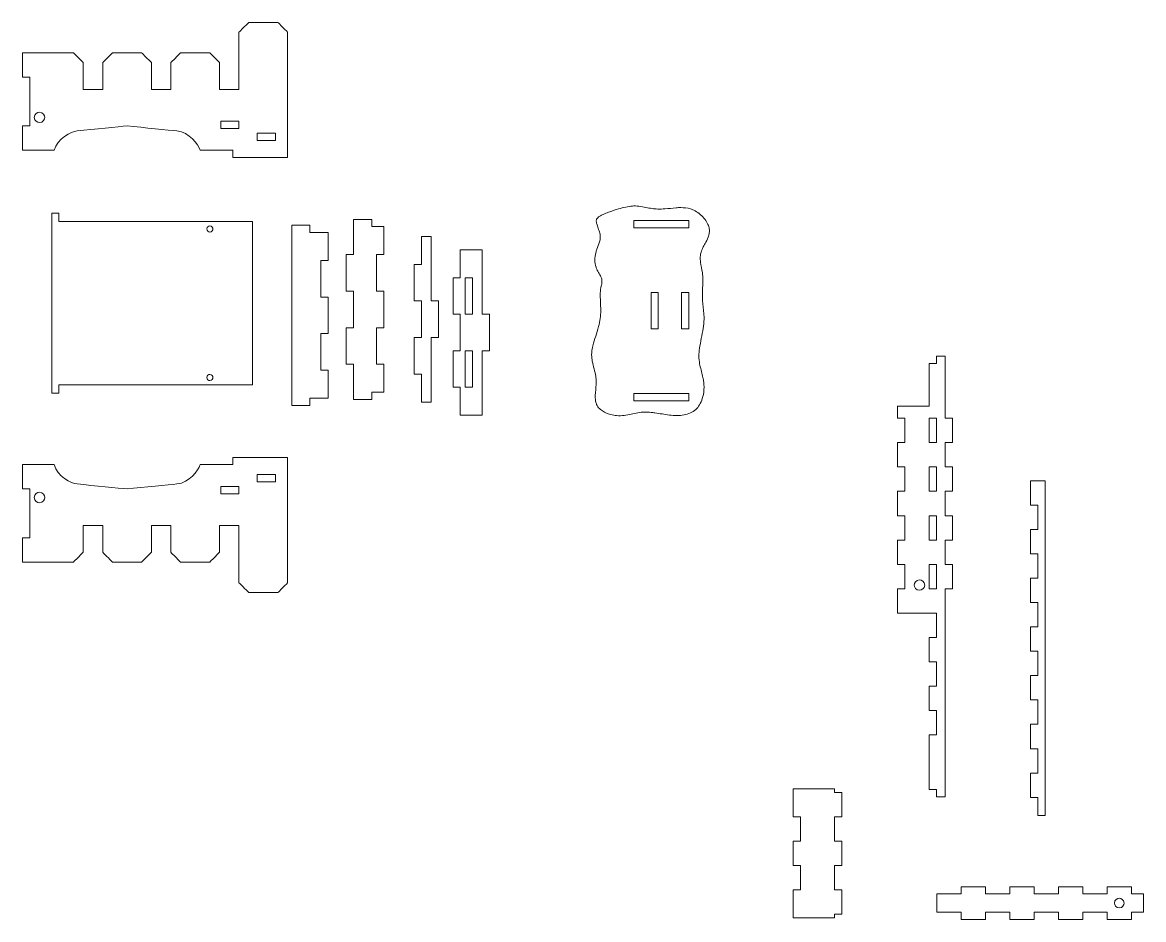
# Model space of a CAD drawing. Header units: millimetres. Extents: x -5059 to 5976, y -2595 to 3315.
# Drawn here: x 4836 to 5757, y -461 to 276 of the extents above; entities that cross this region are included whole.
import ezdxf

# ---------------------------------------------------------------- set-up
doc = ezdxf.new("R2010")
doc.units = ezdxf.units.MM
doc.header["$MEASUREMENT"] = 0
doc.layers.add('Make2D$visible$lines', color=7, linetype='Continuous')

msp = doc.modelspace()

# ---------------------------------------------------------------- linework, layer by layer
at = {"layer": 'Make2D$visible$lines', "color": 18, "lineweight": 9}
for points in [[(5021.5718, 276.0947), (5018.9052, 273.4281), (5014.9052, 269.4281), (5013.5718, 268.0947)], [(5013.5718, 268.0947), (5013.5718, 252.4281), (5013.5718, 228.9281), (5013.5718, 221.0947)], [(5045.5718, 276.0947), (5037.5718, 276.0947), (5025.5718, 276.0947), (5021.5718, 276.0947)], [(5053.5718, 268.0947), (5050.9052, 270.7614), (5046.9052, 274.7614), (5045.5718, 276.0947)], [(5053.5718, 165.0947), (5053.5718, 199.4281), (5053.5718, 250.9281), (5053.5718, 268.0947)], [(4877.5718, 251.0947), (4863.5718, 251.0947), (4842.5718, 251.0947), (4835.5718, 251.0947)], [(4835.5718, 251.0947), (4835.5718, 244.4281), (4835.5718, 234.4281), (4835.5718, 231.0947)], [(4885.5718, 243.0947), (4882.9052, 245.7614), (4878.9052, 249.7614), (4877.5718, 251.0947)], [(4909.5718, 251.0947), (4906.9052, 248.4281), (4902.9052, 244.4281), (4901.5718, 243.0947)], [(4933.5718, 251.0947), (4925.5718, 251.0947), (4913.5718, 251.0947), (4909.5718, 251.0947)], [(4941.5718, 243.0947), (4938.9052, 245.7614), (4934.9052, 249.7614), (4933.5718, 251.0947)], [(4965.5718, 251.0947), (4962.9052, 248.4281), (4958.9052, 244.4281), (4957.5718, 243.0947)], [(4989.5718, 251.0947), (4981.5718, 251.0947), (4969.5718, 251.0947), (4965.5718, 251.0947)], [(4997.5718, 243.0947), (4994.9052, 245.7614), (4990.9052, 249.7614), (4989.5718, 251.0947)], [(4885.5718, 221.0947), (4885.5718, 228.4281), (4885.5718, 239.4281), (4885.5718, 243.0947)], [(4901.5718, 243.0947), (4901.5718, 235.7614), (4901.5718, 224.7614), (4901.5718, 221.0947)], [(4941.5718, 221.0947), (4941.5718, 228.4281), (4941.5718, 239.4281), (4941.5718, 243.0947)], [(4957.5718, 243.0947), (4957.5718, 235.7614), (4957.5718, 224.7614), (4957.5718, 221.0947)], [(4997.5718, 221.0947), (4997.5718, 228.4281), (4997.5718, 239.4281), (4997.5718, 243.0947)], [(4835.5718, 231.0947), (4837.5718, 231.0947), (4840.5718, 231.0947), (4841.5718, 231.0947)], [(4841.5718, 231.0947), (4841.5718, 217.7614), (4841.5718, 197.7614), (4841.5718, 191.0947)], [(4901.5718, 221.0947), (4896.2385, 221.0947), (4888.2385, 221.0947), (4885.5718, 221.0947)], [(4957.5718, 221.0947), (4952.2385, 221.0947), (4944.2385, 221.0947), (4941.5718, 221.0947)], [(5013.5718, 221.0947), (5008.2385, 221.0947), (5000.2385, 221.0947), (4997.5718, 221.0947)], [(4998.5718, 195.0947), (5003.5718, 195.0947), (5011.0718, 195.0947), (5013.5718, 195.0947)], [(4998.5718, 189.0947), (4998.5718, 191.0947), (4998.5718, 194.0947), (4998.5718, 195.0947)], [(5013.5718, 195.0947), (5013.5718, 193.0947), (5013.5718, 190.0947), (5013.5718, 189.0947)], [(4841.5718, 191.0947), (4839.5718, 191.0947), (4836.5718, 191.0947), (4835.5718, 191.0947)], [(4835.5718, 191.0947), (4835.5718, 184.4281), (4835.5718, 174.4281), (4835.5718, 171.0947)], [(4861.5718, 171.0947), (4864.293, 180.6939), (4875.5813, 186.488), (4880.5451, 186.9852)], [(4880.5451, 186.9852), (4894.2207, 188.355), (4914.7341, 190.4098), (4921.5718, 191.0947)], [(4921.5718, 191.0947), (4935.2474, 189.7249), (4955.7608, 187.6701), (4962.5985, 186.9852)], [(4962.5985, 186.9852), (4972.5263, 185.9908), (4980.2113, 175.8943), (4981.5718, 171.0947)], [(5013.5718, 189.0947), (5008.5718, 189.0947), (5001.0718, 189.0947), (4998.5718, 189.0947)], [(5028.5718, 185.0947), (5033.5718, 185.0947), (5041.0718, 185.0947), (5043.5718, 185.0947)], [(5028.5718, 179.0947), (5028.5718, 181.0947), (5028.5718, 184.0947), (5028.5718, 185.0947)], [(5043.5718, 185.0947), (5043.5718, 183.0947), (5043.5718, 180.0947), (5043.5718, 179.0947)], [(5043.5718, 179.0947), (5038.5718, 179.0947), (5031.0718, 179.0947), (5028.5718, 179.0947)], [(4835.5718, 171.0947), (4844.2385, 171.0947), (4857.2385, 171.0947), (4861.5718, 171.0947)], [(4981.5718, 171.0947), (4990.5718, 171.0947), (5004.0718, 171.0947), (5008.5718, 171.0947)], [(5008.5718, 171.0947), (5008.5718, 169.0947), (5008.5718, 166.0947), (5008.5718, 165.0947)], [(5008.5718, 165.0947), (5023.5718, 165.0947), (5046.0718, 165.0947), (5053.5718, 165.0947)], [(4859.6151, 119.4469), (4861.6151, 119.4469), (4864.6151, 119.4469), (4865.6151, 119.4469)], [(4859.6151, -28.5531), (4859.6151, 20.7802), (4859.6151, 94.7802), (4859.6151, 119.4469)], [(4865.6151, 119.4469), (4865.6151, 117.1135), (4865.6151, 113.6135), (4865.6151, 112.4469)], [(4865.6151, 112.4469), (4918.6151, 112.4469), (4998.1151, 112.4469), (5024.6151, 112.4469)], [(5024.6151, 112.4469), (5024.6151, 67.7802), (5024.6151, 0.7802), (5024.6151, -21.5531)], [(5122.637, 114.3362), (5117.637, 114.3362), (5110.137, 114.3362), (5107.637, 114.3362)], [(5107.637, 114.3362), (5107.637, 104.6696), (5107.637, 90.1696), (5107.637, 85.3362)], [(5122.637, 108.3362), (5122.637, 110.3362), (5122.637, 113.3362), (5122.637, 114.3362)], [(5338.2105, 113.2957), (5338.2105, 111.2957), (5338.2105, 108.2957), (5338.2105, 107.2957)], [(5383.2105, 113.2957), (5368.2105, 113.2957), (5345.7105, 113.2957), (5338.2105, 113.2957)], [(5383.2105, 107.2957), (5383.2105, 109.2957), (5383.2105, 112.2957), (5383.2105, 113.2957)], [(5071.9154, 109.4408), (5066.9154, 109.4408), (5059.4154, 109.4408), (5056.9154, 109.4408)], [(5056.9154, 109.4408), (5056.9154, 60.1074), (5056.9154, -13.8926), (5056.9154, -38.5592)], [(5071.9154, 103.4408), (5071.9154, 105.4408), (5071.9154, 108.4408), (5071.9154, 109.4408)], [(5086.9154, 103.4408), (5081.9154, 103.4408), (5074.4154, 103.4408), (5071.9154, 103.4408)], [(5086.9154, 80.4408), (5086.9154, 88.1074), (5086.9154, 99.6074), (5086.9154, 103.4408)], [(5132.637, 108.3362), (5129.3037, 108.3362), (5124.3037, 108.3362), (5122.637, 108.3362)], [(5132.637, 85.3362), (5132.637, 93.0029), (5132.637, 104.5029), (5132.637, 108.3362)], [(5338.2105, 107.2957), (5353.2105, 107.2957), (5375.7105, 107.2957), (5383.2105, 107.2957)], [(5171.6158, 100.2746), (5168.9491, 100.2746), (5164.9491, 100.2746), (5163.6158, 100.2746)], [(5163.6158, 100.2746), (5163.6158, 92.608), (5163.6158, 81.108), (5163.6158, 77.2746)], [(5171.6158, 47.2746), (5171.6158, 64.9413), (5171.6158, 91.4413), (5171.6158, 100.2746)], [(5107.637, 85.3362), (5105.637, 85.3362), (5102.637, 85.3362), (5101.637, 85.3362)], [(5101.637, 85.3362), (5101.637, 75.3362), (5101.637, 60.3362), (5101.637, 55.3362)], [(5126.637, 55.3362), (5126.637, 65.3362), (5126.637, 80.3362), (5126.637, 85.3362)], [(5126.637, 85.3362), (5128.637, 85.3362), (5131.637, 85.3362), (5132.637, 85.3362)], [(5195.4852, 66.3642), (5195.4852, 74.0309), (5195.4852, 85.5309), (5195.4852, 89.3642)], [(5195.4852, 89.3642), (5201.4852, 89.3642), (5210.4852, 89.3642), (5213.4852, 89.3642)], [(5213.4852, 89.3642), (5213.4852, 71.6976), (5213.4852, 45.1976), (5213.4852, 36.3642)], [(5080.9154, 50.4408), (5080.9154, 60.4408), (5080.9154, 75.4408), (5080.9154, 80.4408)], [(5080.9154, 80.4408), (5082.9154, 80.4408), (5085.9154, 80.4408), (5086.9154, 80.4408)], [(5163.6158, 77.2746), (5161.6158, 77.2746), (5158.6158, 77.2746), (5157.6158, 77.2746)], [(5157.6158, 77.2746), (5157.6158, 67.2746), (5157.6158, 52.2746), (5157.6158, 47.2746)], [(5189.4852, 66.3642), (5191.4852, 66.3642), (5194.4852, 66.3642), (5195.4852, 66.3642)], [(5189.4852, 36.3642), (5189.4852, 46.3642), (5189.4852, 61.3642), (5189.4852, 66.3642)], [(5199.4852, 66.3642), (5199.4852, 56.3642), (5199.4852, 41.3642), (5199.4852, 36.3642)], [(5205.4852, 66.3642), (5203.4852, 66.3642), (5200.4852, 66.3642), (5199.4852, 66.3642)], [(5205.4852, 36.3642), (5205.4852, 46.3642), (5205.4852, 61.3642), (5205.4852, 66.3642)], [(5101.637, 55.3362), (5103.637, 55.3362), (5106.637, 55.3362), (5107.637, 55.3362)], [(5107.637, 55.3362), (5107.637, 45.3362), (5107.637, 30.3362), (5107.637, 25.3362)], [(5132.637, 55.3362), (5130.637, 55.3362), (5127.637, 55.3362), (5126.637, 55.3362)], [(5132.637, 25.3362), (5132.637, 35.3362), (5132.637, 50.3362), (5132.637, 55.3362)], [(5086.9154, 50.4408), (5084.9154, 50.4408), (5081.9154, 50.4408), (5080.9154, 50.4408)], [(5086.9154, 20.4408), (5086.9154, 30.4408), (5086.9154, 45.4408), (5086.9154, 50.4408)], [(5157.6158, 47.2746), (5159.6158, 47.2746), (5162.6158, 47.2746), (5163.6158, 47.2746)], [(5163.6158, 47.2746), (5163.6158, 37.2746), (5163.6158, 22.2746), (5163.6158, 17.2746)], [(5177.6158, 47.2746), (5175.6158, 47.2746), (5172.6158, 47.2746), (5171.6158, 47.2746)], [(5177.6158, 17.2746), (5177.6158, 27.2746), (5177.6158, 42.2746), (5177.6158, 47.2746)], [(5352.2105, 54.2957), (5352.2105, 44.2957), (5352.2105, 29.2957), (5352.2105, 24.2957)], [(5358.2105, 54.2957), (5356.2105, 54.2957), (5353.2105, 54.2957), (5352.2105, 54.2957)], [(5358.2105, 24.2957), (5358.2105, 34.2957), (5358.2105, 49.2957), (5358.2105, 54.2957)], [(5377.2105, 54.2957), (5377.2105, 44.2957), (5377.2105, 29.2957), (5377.2105, 24.2957)], [(5383.2105, 54.2957), (5381.2105, 54.2957), (5378.2105, 54.2957), (5377.2105, 54.2957)], [(5383.2105, 24.2957), (5383.2105, 34.2957), (5383.2105, 49.2957), (5383.2105, 54.2957)], [(5195.4852, 36.3642), (5193.4852, 36.3642), (5190.4852, 36.3642), (5189.4852, 36.3642)], [(5195.4852, 6.3642), (5195.4852, 16.3642), (5195.4852, 31.3642), (5195.4852, 36.3642)], [(5199.4852, 36.3642), (5201.4852, 36.3642), (5204.4852, 36.3642), (5205.4852, 36.3642)], [(5213.4852, 36.3642), (5215.4852, 36.3642), (5218.4852, 36.3642), (5219.4852, 36.3642)], [(5219.4852, 36.3642), (5219.4852, 26.3642), (5219.4852, 11.3642), (5219.4852, 6.3642)], [(5080.9154, -9.5592), (5080.9154, 0.4408), (5080.9154, 15.4408), (5080.9154, 20.4408)], [(5080.9154, 20.4408), (5082.9154, 20.4408), (5085.9154, 20.4408), (5086.9154, 20.4408)], [(5107.637, 25.3362), (5105.637, 25.3362), (5102.637, 25.3362), (5101.637, 25.3362)], [(5101.637, 25.3362), (5101.637, 15.3362), (5101.637, 0.3362), (5101.637, -4.6638)], [(5126.637, -4.6638), (5126.637, 5.3362), (5126.637, 20.3362), (5126.637, 25.3362)], [(5126.637, 25.3362), (5128.637, 25.3362), (5131.637, 25.3362), (5132.637, 25.3362)], [(5352.2105, 24.2957), (5354.2105, 24.2957), (5357.2105, 24.2957), (5358.2105, 24.2957)], [(5377.2105, 24.2957), (5379.2105, 24.2957), (5382.2105, 24.2957), (5383.2105, 24.2957)], [(5163.6158, 17.2746), (5161.6158, 17.2746), (5158.6158, 17.2746), (5157.6158, 17.2746)], [(5157.6158, 17.2746), (5157.6158, 7.2746), (5157.6158, -7.7254), (5157.6158, -12.7254)], [(5171.6158, -35.7254), (5171.6158, -18.0587), (5171.6158, 8.4413), (5171.6158, 17.2746)], [(5171.6158, 17.2746), (5173.6158, 17.2746), (5176.6158, 17.2746), (5177.6158, 17.2746)], [(5189.4852, 6.3642), (5191.4852, 6.3642), (5194.4852, 6.3642), (5195.4852, 6.3642)], [(5189.4852, -23.6358), (5189.4852, -13.6358), (5189.4852, 1.3642), (5189.4852, 6.3642)], [(5199.4852, 6.3642), (5199.4852, -3.6358), (5199.4852, -18.6358), (5199.4852, -23.6358)], [(5205.4852, 6.3642), (5203.4852, 6.3642), (5200.4852, 6.3642), (5199.4852, 6.3642)], [(5205.4852, -23.6358), (5205.4852, -13.6358), (5205.4852, 1.3642), (5205.4852, 6.3642)], [(5213.4852, 6.3642), (5213.4852, -11.3024), (5213.4852, -37.8024), (5213.4852, -46.6358)], [(5219.4852, 6.3642), (5217.4852, 6.3642), (5214.4852, 6.3642), (5213.4852, 6.3642)], [(5586.8909, -4.0696), (5586.8909, -2.0696), (5586.8909, 0.9304), (5586.8909, 1.9304)], [(5593.8909, 1.9304), (5591.5576, 1.9304), (5588.0576, 1.9304), (5586.8909, 1.9304)], [(5593.8909, -49.0696), (5593.8909, -32.0696), (5593.8909, -6.5696), (5593.8909, 1.9304)], [(5101.637, -4.6638), (5103.637, -4.6638), (5106.637, -4.6638), (5107.637, -4.6638)], [(5107.637, -4.6638), (5107.637, -14.3304), (5107.637, -28.8304), (5107.637, -33.6638)], [(5132.637, -4.6638), (5130.637, -4.6638), (5127.637, -4.6638), (5126.637, -4.6638)], [(5132.637, -27.6638), (5132.637, -19.9971), (5132.637, -8.4971), (5132.637, -4.6638)], [(5580.8909, -4.0696), (5582.8909, -4.0696), (5585.8909, -4.0696), (5586.8909, -4.0696)], [(5580.8909, -4.0696), (5580.8909, -15.7363), (5580.8909, -33.2363), (5580.8909, -39.0696)], [(5086.9154, -9.5592), (5084.9154, -9.5592), (5081.9154, -9.5592), (5080.9154, -9.5592)], [(5086.9154, -32.5592), (5086.9154, -24.8926), (5086.9154, -13.3926), (5086.9154, -9.5592)], [(5157.6158, -12.7254), (5159.6158, -12.7254), (5162.6158, -12.7254), (5163.6158, -12.7254)], [(5163.6158, -12.7254), (5163.6158, -20.392), (5163.6158, -31.892), (5163.6158, -35.7254)], [(4865.6151, -21.5531), (4865.6151, -23.8865), (4865.6151, -27.3865), (4865.6151, -28.5531)], [(4865.6151, -21.5531), (4918.6151, -21.5531), (4998.1151, -21.5531), (5024.6151, -21.5531)], [(5195.4852, -23.6358), (5193.4852, -23.6358), (5190.4852, -23.6358), (5189.4852, -23.6358)], [(5195.4852, -46.6358), (5195.4852, -38.9691), (5195.4852, -27.4691), (5195.4852, -23.6358)], [(5199.4852, -23.6358), (5201.4852, -23.6358), (5204.4852, -23.6358), (5205.4852, -23.6358)], [(4865.6151, -28.5531), (4863.6151, -28.5531), (4860.6151, -28.5531), (4859.6151, -28.5531)], [(5071.9154, -32.5592), (5076.9154, -32.5592), (5084.4154, -32.5592), (5086.9154, -32.5592)], [(5071.9154, -38.5592), (5071.9154, -36.5592), (5071.9154, -33.5592), (5071.9154, -32.5592)], [(5107.637, -33.6638), (5112.637, -33.6638), (5120.137, -33.6638), (5122.637, -33.6638)], [(5122.637, -27.6638), (5125.9704, -27.6638), (5130.9704, -27.6638), (5132.637, -27.6638)], [(5122.637, -33.6638), (5122.637, -31.6638), (5122.637, -28.6638), (5122.637, -27.6638)], [(5163.6158, -35.7254), (5166.2825, -35.7254), (5170.2825, -35.7254), (5171.6158, -35.7254)], [(5338.2105, -28.7043), (5338.2105, -30.7043), (5338.2105, -33.7043), (5338.2105, -34.7043)], [(5383.2105, -28.7043), (5368.2105, -28.7043), (5345.7105, -28.7043), (5338.2105, -28.7043)], [(5338.2105, -34.7043), (5353.2105, -34.7043), (5375.7105, -34.7043), (5383.2105, -34.7043)], [(5383.2105, -34.7043), (5383.2105, -32.7043), (5383.2105, -29.7043), (5383.2105, -28.7043)], [(5056.9154, -38.5592), (5061.9154, -38.5592), (5069.4154, -38.5592), (5071.9154, -38.5592)], [(5554.8909, -39.0696), (5563.5576, -39.0696), (5576.5576, -39.0696), (5580.8909, -39.0696)], [(5554.8909, -39.0696), (5554.8909, -42.403), (5554.8909, -47.403), (5554.8909, -49.0696)], [(5213.4852, -46.6358), (5207.4852, -46.6358), (5198.4852, -46.6358), (5195.4852, -46.6358)], [(5560.8909, -49.0696), (5558.8909, -49.0696), (5555.8909, -49.0696), (5554.8909, -49.0696)], [(5560.8909, -69.0696), (5560.8909, -62.403), (5560.8909, -52.403), (5560.8909, -49.0696)], [(5580.8909, -49.0696), (5580.8909, -55.7363), (5580.8909, -65.7363), (5580.8909, -69.0696)], [(5586.8909, -49.0696), (5584.8909, -49.0696), (5581.8909, -49.0696), (5580.8909, -49.0696)], [(5586.8909, -69.0696), (5586.8909, -62.403), (5586.8909, -52.403), (5586.8909, -49.0696)], [(5593.8909, -49.0696), (5595.8909, -49.0696), (5598.8909, -49.0696), (5599.8909, -49.0696)], [(5599.8909, -49.0696), (5599.8909, -55.7363), (5599.8909, -65.7363), (5599.8909, -69.0696)], [(5554.8909, -69.0696), (5556.8909, -69.0696), (5559.8909, -69.0696), (5560.8909, -69.0696)], [(5554.8909, -69.0696), (5554.8909, -75.7363), (5554.8909, -85.7363), (5554.8909, -89.0696)], [(5580.8909, -69.0696), (5582.8909, -69.0696), (5585.8909, -69.0696), (5586.8909, -69.0696)], [(5599.8909, -69.0696), (5597.8909, -69.0696), (5594.8909, -69.0696), (5593.8909, -69.0696)], [(5593.8909, -89.0696), (5593.8909, -82.403), (5593.8909, -72.403), (5593.8909, -69.0696)], [(5008.5718, -87.1482), (5008.5718, -85.1482), (5008.5718, -82.1482), (5008.5718, -81.1482)], [(5008.5718, -81.1482), (5023.5718, -81.1482), (5046.0718, -81.1482), (5053.5718, -81.1482)], [(5053.5718, -81.1482), (5053.5718, -115.4815), (5053.5718, -166.9815), (5053.5718, -184.1482)], [(4835.5718, -87.1482), (4844.2385, -87.1482), (4857.2385, -87.1482), (4861.5718, -87.1482)], [(4835.5718, -107.1482), (4835.5718, -100.4815), (4835.5718, -90.4815), (4835.5718, -87.1482)], [(4861.5718, -87.1482), (4864.293, -96.7474), (4875.5813, -102.5414), (4880.5451, -103.0387)], [(4962.5985, -103.0387), (4972.5263, -102.0442), (4980.2113, -91.9478), (4981.5718, -87.1482)], [(4981.5718, -87.1482), (4990.5718, -87.1482), (5004.0718, -87.1482), (5008.5718, -87.1482)], [(5560.8909, -89.0696), (5558.8909, -89.0696), (5555.8909, -89.0696), (5554.8909, -89.0696)], [(5560.8909, -109.0696), (5560.8909, -102.403), (5560.8909, -92.403), (5560.8909, -89.0696)], [(5580.8909, -89.0696), (5580.8909, -95.7363), (5580.8909, -105.7363), (5580.8909, -109.0696)], [(5586.8909, -89.0696), (5584.8909, -89.0696), (5581.8909, -89.0696), (5580.8909, -89.0696)], [(5586.8909, -109.0696), (5586.8909, -102.403), (5586.8909, -92.403), (5586.8909, -89.0696)], [(5593.8909, -89.0696), (5595.8909, -89.0696), (5598.8909, -89.0696), (5599.8909, -89.0696)], [(5599.8909, -89.0696), (5599.8909, -95.7363), (5599.8909, -105.7363), (5599.8909, -109.0696)], [(5043.5718, -95.1482), (5038.5718, -95.1482), (5031.0718, -95.1482), (5028.5718, -95.1482)], [(5028.5718, -95.1482), (5028.5718, -97.1482), (5028.5718, -100.1482), (5028.5718, -101.1482)], [(5028.5718, -101.1482), (5033.5718, -101.1482), (5041.0718, -101.1482), (5043.5718, -101.1482)], [(5043.5718, -101.1482), (5043.5718, -99.1482), (5043.5718, -96.1482), (5043.5718, -95.1482)], [(5676.1665, -100.4613), (5672.1665, -100.4613), (5666.1665, -100.4613), (5664.1665, -100.4613)], [(5664.1665, -100.4613), (5664.1665, -107.1279), (5664.1665, -117.1279), (5664.1665, -120.4613)], [(5676.1665, -375.4613), (5676.1665, -283.7946), (5676.1665, -146.2946), (5676.1665, -100.4613)], [(4841.5718, -107.1482), (4839.5718, -107.1482), (4836.5718, -107.1482), (4835.5718, -107.1482)], [(4841.5718, -147.1482), (4841.5718, -133.8149), (4841.5718, -113.8149), (4841.5718, -107.1482)], [(4880.5451, -103.0387), (4894.2207, -104.4085), (4914.7341, -106.4633), (4921.5718, -107.1482)], [(4921.5718, -107.1482), (4935.2474, -105.7784), (4955.7608, -103.7236), (4962.5985, -103.0387)], [(5013.5718, -105.1482), (5008.5718, -105.1482), (5001.0718, -105.1482), (4998.5718, -105.1482)], [(4998.5718, -105.1482), (4998.5718, -107.1482), (4998.5718, -110.1482), (4998.5718, -111.1482)], [(5013.5718, -111.1482), (5013.5718, -109.1482), (5013.5718, -106.1482), (5013.5718, -105.1482)], [(5554.8909, -109.0696), (5556.8909, -109.0696), (5559.8909, -109.0696), (5560.8909, -109.0696)], [(5554.8909, -109.0696), (5554.8909, -115.7363), (5554.8909, -125.7363), (5554.8909, -129.0696)], [(5580.8909, -109.0696), (5582.8909, -109.0696), (5585.8909, -109.0696), (5586.8909, -109.0696)], [(5599.8909, -109.0696), (5597.8909, -109.0696), (5594.8909, -109.0696), (5593.8909, -109.0696)], [(5593.8909, -129.0696), (5593.8909, -122.403), (5593.8909, -112.403), (5593.8909, -109.0696)], [(4998.5718, -111.1482), (5003.5718, -111.1482), (5011.0718, -111.1482), (5013.5718, -111.1482)], [(5670.1665, -120.4613), (5668.1665, -120.4613), (5665.1665, -120.4613), (5664.1665, -120.4613)], [(5670.1665, -140.4613), (5670.1665, -133.7946), (5670.1665, -123.7946), (5670.1665, -120.4613)], [(4901.5718, -137.1482), (4896.2385, -137.1482), (4888.2385, -137.1482), (4885.5718, -137.1482)], [(4885.5718, -137.1482), (4885.5718, -144.4815), (4885.5718, -155.4815), (4885.5718, -159.1482)], [(4901.5718, -159.1482), (4901.5718, -151.8149), (4901.5718, -140.8149), (4901.5718, -137.1482)], [(4957.5718, -137.1482), (4952.2385, -137.1482), (4944.2385, -137.1482), (4941.5718, -137.1482)], [(4941.5718, -137.1482), (4941.5718, -144.4815), (4941.5718, -155.4815), (4941.5718, -159.1482)], [(4957.5718, -159.1482), (4957.5718, -151.8149), (4957.5718, -140.8149), (4957.5718, -137.1482)], [(5013.5718, -137.1482), (5008.2385, -137.1482), (5000.2385, -137.1482), (4997.5718, -137.1482)], [(4997.5718, -137.1482), (4997.5718, -144.4815), (4997.5718, -155.4815), (4997.5718, -159.1482)], [(5013.5718, -184.1482), (5013.5718, -168.4815), (5013.5718, -144.9815), (5013.5718, -137.1482)], [(5560.8909, -129.0696), (5558.8909, -129.0696), (5555.8909, -129.0696), (5554.8909, -129.0696)], [(5560.8909, -149.0696), (5560.8909, -142.403), (5560.8909, -132.403), (5560.8909, -129.0696)], [(5580.8909, -129.0696), (5580.8909, -135.7363), (5580.8909, -145.7363), (5580.8909, -149.0696)], [(5586.8909, -129.0696), (5584.8909, -129.0696), (5581.8909, -129.0696), (5580.8909, -129.0696)], [(5586.8909, -149.0696), (5586.8909, -142.403), (5586.8909, -132.403), (5586.8909, -129.0696)], [(5593.8909, -129.0696), (5595.8909, -129.0696), (5598.8909, -129.0696), (5599.8909, -129.0696)], [(5599.8909, -129.0696), (5599.8909, -135.7363), (5599.8909, -145.7363), (5599.8909, -149.0696)], [(4835.5718, -167.1482), (4835.5718, -160.4815), (4835.5718, -150.4815), (4835.5718, -147.1482)], [(4835.5718, -147.1482), (4837.5718, -147.1482), (4840.5718, -147.1482), (4841.5718, -147.1482)], [(5664.1665, -140.4613), (5666.1665, -140.4613), (5669.1665, -140.4613), (5670.1665, -140.4613)], [(5664.1665, -140.4613), (5664.1665, -147.1279), (5664.1665, -157.1279), (5664.1665, -160.4613)], [(5554.8909, -149.0696), (5556.8909, -149.0696), (5559.8909, -149.0696), (5560.8909, -149.0696)], [(5554.8909, -149.0696), (5554.8909, -155.7363), (5554.8909, -165.7363), (5554.8909, -169.0696)], [(5580.8909, -149.0696), (5582.8909, -149.0696), (5585.8909, -149.0696), (5586.8909, -149.0696)], [(5599.8909, -149.0696), (5597.8909, -149.0696), (5594.8909, -149.0696), (5593.8909, -149.0696)], [(5593.8909, -169.0696), (5593.8909, -162.403), (5593.8909, -152.403), (5593.8909, -149.0696)], [(4885.5718, -159.1482), (4882.9052, -161.8149), (4878.9052, -165.8149), (4877.5718, -167.1482)], [(4909.5718, -167.1482), (4906.9052, -164.4815), (4902.9052, -160.4815), (4901.5718, -159.1482)], [(4941.5718, -159.1482), (4938.9052, -161.8149), (4934.9052, -165.8149), (4933.5718, -167.1482)], [(4965.5718, -167.1482), (4962.9052, -164.4815), (4958.9052, -160.4815), (4957.5718, -159.1482)], [(4997.5718, -159.1482), (4994.9052, -161.8149), (4990.9052, -165.8149), (4989.5718, -167.1482)], [(5670.1665, -160.4613), (5668.1665, -160.4613), (5665.1665, -160.4613), (5664.1665, -160.4613)], [(5670.1665, -180.4613), (5670.1665, -173.7946), (5670.1665, -163.7946), (5670.1665, -160.4613)], [(4877.5718, -167.1482), (4863.5718, -167.1482), (4842.5718, -167.1482), (4835.5718, -167.1482)], [(4933.5718, -167.1482), (4925.5718, -167.1482), (4913.5718, -167.1482), (4909.5718, -167.1482)], [(4989.5718, -167.1482), (4981.5718, -167.1482), (4969.5718, -167.1482), (4965.5718, -167.1482)], [(5560.8909, -169.0696), (5558.8909, -169.0696), (5555.8909, -169.0696), (5554.8909, -169.0696)], [(5560.8909, -189.0696), (5560.8909, -182.403), (5560.8909, -172.403), (5560.8909, -169.0696)], [(5580.8909, -169.0696), (5580.8909, -175.7363), (5580.8909, -185.7363), (5580.8909, -189.0696)], [(5586.8909, -169.0696), (5584.8909, -169.0696), (5581.8909, -169.0696), (5580.8909, -169.0696)], [(5586.8909, -189.0696), (5586.8909, -182.403), (5586.8909, -172.403), (5586.8909, -169.0696)], [(5593.8909, -169.0696), (5595.8909, -169.0696), (5598.8909, -169.0696), (5599.8909, -169.0696)], [(5599.8909, -169.0696), (5599.8909, -175.7363), (5599.8909, -185.7363), (5599.8909, -189.0696)], [(5021.5718, -192.1482), (5018.9052, -189.4815), (5014.9052, -185.4815), (5013.5718, -184.1482)], [(5053.5718, -184.1482), (5050.9052, -186.8149), (5046.9052, -190.8149), (5045.5718, -192.1482)], [(5664.1665, -180.4613), (5666.1665, -180.4613), (5669.1665, -180.4613), (5670.1665, -180.4613)], [(5664.1665, -180.4613), (5664.1665, -187.1279), (5664.1665, -197.1279), (5664.1665, -200.4613)], [(5045.5718, -192.1482), (5037.5718, -192.1482), (5025.5718, -192.1482), (5021.5718, -192.1482)], [(5554.8909, -189.0696), (5556.8909, -189.0696), (5559.8909, -189.0696), (5560.8909, -189.0696)], [(5554.8909, -209.0696), (5554.8909, -202.403), (5554.8909, -192.403), (5554.8909, -189.0696)], [(5580.8909, -189.0696), (5582.8909, -189.0696), (5585.8909, -189.0696), (5586.8909, -189.0696)], [(5599.8909, -189.0696), (5597.8909, -189.0696), (5594.8909, -189.0696), (5593.8909, -189.0696)], [(5593.8909, -360.0696), (5593.8909, -303.0696), (5593.8909, -217.5696), (5593.8909, -189.0696)], [(5670.1665, -200.4613), (5668.1665, -200.4613), (5665.1665, -200.4613), (5664.1665, -200.4613)], [(5670.1665, -220.4613), (5670.1665, -213.7946), (5670.1665, -203.7946), (5670.1665, -200.4613)], [(5586.8909, -209.0696), (5576.2242, -209.0696), (5560.2242, -209.0696), (5554.8909, -209.0696)], [(5586.8909, -229.0696), (5586.8909, -222.403), (5586.8909, -212.403), (5586.8909, -209.0696)], [(5664.1665, -220.4613), (5666.1665, -220.4613), (5669.1665, -220.4613), (5670.1665, -220.4613)], [(5664.1665, -220.4613), (5664.1665, -227.1279), (5664.1665, -237.1279), (5664.1665, -240.4613)], [(5580.8909, -229.0696), (5582.8909, -229.0696), (5585.8909, -229.0696), (5586.8909, -229.0696)], [(5580.8909, -229.0696), (5580.8909, -235.7363), (5580.8909, -245.7363), (5580.8909, -249.0696)], [(5670.1665, -240.4613), (5668.1665, -240.4613), (5665.1665, -240.4613), (5664.1665, -240.4613)], [(5670.1665, -260.4613), (5670.1665, -253.7946), (5670.1665, -243.7946), (5670.1665, -240.4613)], [(5586.8909, -249.0696), (5584.8909, -249.0696), (5581.8909, -249.0696), (5580.8909, -249.0696)], [(5586.8909, -269.0696), (5586.8909, -262.403), (5586.8909, -252.403), (5586.8909, -249.0696)], [(5664.1665, -260.4613), (5666.1665, -260.4613), (5669.1665, -260.4613), (5670.1665, -260.4613)], [(5664.1665, -260.4613), (5664.1665, -267.1279), (5664.1665, -277.1279), (5664.1665, -280.4613)], [(5580.8909, -269.0696), (5582.8909, -269.0696), (5585.8909, -269.0696), (5586.8909, -269.0696)], [(5580.8909, -269.0696), (5580.8909, -275.7363), (5580.8909, -285.7363), (5580.8909, -289.0696)], [(5670.1665, -280.4613), (5668.1665, -280.4613), (5665.1665, -280.4613), (5664.1665, -280.4613)], [(5670.1665, -300.4613), (5670.1665, -293.7946), (5670.1665, -283.7946), (5670.1665, -280.4613)], [(5586.8909, -289.0696), (5584.8909, -289.0696), (5581.8909, -289.0696), (5580.8909, -289.0696)], [(5586.8909, -309.0696), (5586.8909, -302.403), (5586.8909, -292.403), (5586.8909, -289.0696)], [(5664.1665, -300.4613), (5666.1665, -300.4613), (5669.1665, -300.4613), (5670.1665, -300.4613)], [(5664.1665, -300.4613), (5664.1665, -307.1279), (5664.1665, -317.1279), (5664.1665, -320.4613)], [(5580.8909, -309.0696), (5582.8909, -309.0696), (5585.8909, -309.0696), (5586.8909, -309.0696)], [(5580.8909, -309.0696), (5580.8909, -324.0696), (5580.8909, -346.5696), (5580.8909, -354.0696)], [(5670.1665, -320.4613), (5668.1665, -320.4613), (5665.1665, -320.4613), (5664.1665, -320.4613)], [(5670.1665, -340.4613), (5670.1665, -333.7946), (5670.1665, -323.7946), (5670.1665, -320.4613)], [(5664.1665, -340.4613), (5666.1665, -340.4613), (5669.1665, -340.4613), (5670.1665, -340.4613)], [(5664.1665, -340.4613), (5664.1665, -347.1279), (5664.1665, -357.1279), (5664.1665, -360.4613)], [(5468.9622, -353.3634), (5468.9622, -361.03), (5468.9622, -372.53), (5468.9622, -376.3634)], [(5502.9622, -353.3634), (5491.6288, -353.3634), (5474.6288, -353.3634), (5468.9622, -353.3634)], [(5502.9622, -356.3634), (5502.9622, -355.3634), (5502.9622, -353.8634), (5502.9622, -353.3634)], [(5508.9622, -356.3634), (5506.9622, -356.3634), (5503.9622, -356.3634), (5502.9622, -356.3634)], [(5508.9622, -376.3634), (5508.9622, -369.6967), (5508.9622, -359.6967), (5508.9622, -356.3634)], [(5586.8909, -354.0696), (5584.8909, -354.0696), (5581.8909, -354.0696), (5580.8909, -354.0696)], [(5586.8909, -360.0696), (5586.8909, -358.0696), (5586.8909, -355.0696), (5586.8909, -354.0696)], [(5586.8909, -360.0696), (5589.2242, -360.0696), (5592.7242, -360.0696), (5593.8909, -360.0696)], [(5664.1665, -360.4613), (5666.1665, -360.4613), (5669.1665, -360.4613), (5670.1665, -360.4613)], [(5670.1665, -360.4613), (5670.1665, -365.4613), (5670.1665, -372.9613), (5670.1665, -375.4613)], [(5468.9622, -376.3634), (5470.9622, -376.3634), (5473.9622, -376.3634), (5474.9622, -376.3634)], [(5474.9622, -376.3634), (5474.9622, -383.03), (5474.9622, -393.03), (5474.9622, -396.3634)], [(5502.9622, -396.3634), (5502.9622, -389.6967), (5502.9622, -379.6967), (5502.9622, -376.3634)], [(5502.9622, -376.3634), (5504.9622, -376.3634), (5507.9622, -376.3634), (5508.9622, -376.3634)], [(5670.1665, -375.4613), (5672.1665, -375.4613), (5675.1665, -375.4613), (5676.1665, -375.4613)], [(5474.9622, -396.3634), (5472.9622, -396.3634), (5469.9622, -396.3634), (5468.9622, -396.3634)], [(5468.9622, -396.3634), (5468.9622, -403.03), (5468.9622, -413.03), (5468.9622, -416.3634)], [(5508.9622, -396.3634), (5506.9622, -396.3634), (5503.9622, -396.3634), (5502.9622, -396.3634)], [(5508.9622, -416.3634), (5508.9622, -409.6967), (5508.9622, -399.6967), (5508.9622, -396.3634)], [(5468.9622, -416.3634), (5470.9622, -416.3634), (5473.9622, -416.3634), (5474.9622, -416.3634)], [(5474.9622, -416.3634), (5474.9622, -423.03), (5474.9622, -433.03), (5474.9622, -436.3634)], [(5502.9622, -436.3634), (5502.9622, -429.6967), (5502.9622, -419.6967), (5502.9622, -416.3634)], [(5502.9622, -416.3634), (5504.9622, -416.3634), (5507.9622, -416.3634), (5508.9622, -416.3634)], [(5474.9622, -436.3634), (5472.9622, -436.3634), (5469.9622, -436.3634), (5468.9622, -436.3634)], [(5468.9622, -436.3634), (5468.9622, -444.03), (5468.9622, -455.53), (5468.9622, -459.3634)], [(5508.9622, -436.3634), (5506.9622, -436.3634), (5503.9622, -436.3634), (5502.9622, -436.3634)], [(5508.9622, -456.3634), (5508.9622, -449.6967), (5508.9622, -439.6967), (5508.9622, -436.3634)], [(5587.0662, -439.8422), (5593.7329, -439.8422), (5603.7329, -439.8422), (5607.0662, -439.8422)], [(5587.0662, -439.8422), (5587.0662, -444.8422), (5587.0662, -452.3422), (5587.0662, -454.8422)], [(5607.0662, -439.8422), (5607.0662, -437.8422), (5607.0662, -434.8422), (5607.0662, -433.8422)], [(5627.0662, -433.8422), (5620.3996, -433.8422), (5610.3996, -433.8422), (5607.0662, -433.8422)], [(5627.0662, -433.8422), (5627.0662, -435.8422), (5627.0662, -438.8422), (5627.0662, -439.8422)], [(5627.0662, -439.8422), (5633.7329, -439.8422), (5643.7329, -439.8422), (5647.0662, -439.8422)], [(5647.0662, -439.8422), (5647.0662, -437.8422), (5647.0662, -434.8422), (5647.0662, -433.8422)], [(5667.0662, -433.8422), (5660.3996, -433.8422), (5650.3996, -433.8422), (5647.0662, -433.8422)], [(5667.0662, -433.8422), (5667.0662, -435.8422), (5667.0662, -438.8422), (5667.0662, -439.8422)], [(5667.0662, -439.8422), (5673.7329, -439.8422), (5683.7329, -439.8422), (5687.0662, -439.8422)], [(5687.0662, -439.8422), (5687.0662, -437.8422), (5687.0662, -434.8422), (5687.0662, -433.8422)], [(5707.0662, -433.8422), (5700.3996, -433.8422), (5690.3996, -433.8422), (5687.0662, -433.8422)], [(5707.0662, -433.8422), (5707.0662, -435.8422), (5707.0662, -438.8422), (5707.0662, -439.8422)], [(5707.0662, -439.8422), (5713.7329, -439.8422), (5723.7329, -439.8422), (5727.0662, -439.8422)], [(5727.0662, -439.8422), (5727.0662, -437.8422), (5727.0662, -434.8422), (5727.0662, -433.8422)], [(5747.0662, -433.8422), (5740.3996, -433.8422), (5730.3996, -433.8422), (5727.0662, -433.8422)], [(5747.0662, -433.8422), (5747.0662, -435.8422), (5747.0662, -438.8422), (5747.0662, -439.8422)], [(5747.0662, -439.8422), (5750.3996, -439.8422), (5755.3996, -439.8422), (5757.0662, -439.8422)], [(5757.0662, -454.8422), (5757.0662, -449.8422), (5757.0662, -442.3422), (5757.0662, -439.8422)], [(5468.9622, -459.3634), (5480.2955, -459.3634), (5497.2955, -459.3634), (5502.9622, -459.3634)], [(5502.9622, -459.3634), (5502.9622, -458.3634), (5502.9622, -456.8634), (5502.9622, -456.3634)], [(5502.9622, -456.3634), (5504.9622, -456.3634), (5507.9622, -456.3634), (5508.9622, -456.3634)], [(5607.0662, -454.8422), (5600.3996, -454.8422), (5590.3996, -454.8422), (5587.0662, -454.8422)], [(5607.0662, -460.8422), (5607.0662, -458.8422), (5607.0662, -455.8422), (5607.0662, -454.8422)], [(5627.0662, -454.8422), (5627.0662, -456.8422), (5627.0662, -459.8422), (5627.0662, -460.8422)], [(5647.0662, -454.8422), (5640.3996, -454.8422), (5630.3996, -454.8422), (5627.0662, -454.8422)], [(5647.0662, -460.8422), (5647.0662, -458.8422), (5647.0662, -455.8422), (5647.0662, -454.8422)], [(5667.0662, -454.8422), (5667.0662, -456.8422), (5667.0662, -459.8422), (5667.0662, -460.8422)], [(5687.0662, -454.8422), (5680.3996, -454.8422), (5670.3996, -454.8422), (5667.0662, -454.8422)], [(5687.0662, -460.8422), (5687.0662, -458.8422), (5687.0662, -455.8422), (5687.0662, -454.8422)], [(5707.0662, -454.8422), (5707.0662, -456.8422), (5707.0662, -459.8422), (5707.0662, -460.8422)], [(5727.0662, -454.8422), (5720.3996, -454.8422), (5710.3996, -454.8422), (5707.0662, -454.8422)], [(5727.0662, -460.8422), (5727.0662, -458.8422), (5727.0662, -455.8422), (5727.0662, -454.8422)], [(5747.0662, -454.8422), (5747.0662, -456.8422), (5747.0662, -459.8422), (5747.0662, -460.8422)], [(5757.0662, -454.8422), (5753.7329, -454.8422), (5748.7329, -454.8422), (5747.0662, -454.8422)], [(5607.0662, -460.8422), (5613.7329, -460.8422), (5623.7329, -460.8422), (5627.0662, -460.8422)], [(5647.0662, -460.8422), (5653.7329, -460.8422), (5663.7329, -460.8422), (5667.0662, -460.8422)], [(5687.0662, -460.8422), (5693.7329, -460.8422), (5703.7329, -460.8422), (5707.0662, -460.8422)], [(5727.0662, -460.8422), (5733.7329, -460.8422), (5743.7329, -460.8422), (5747.0662, -460.8422)]]:
    msp.add_open_spline(points, degree=3, dxfattribs=at)
for points, knots in [([(4845.2718, 198.0947), (4845.2718, 200.9614), (4848.1385, 202.3947), (4849.5718, 202.3947), (4849.5718, 202.3947), (4852.4385, 202.3947), (4853.8718, 199.5281), (4853.8718, 198.0947)], [0, 0, 0, 0, 0.33333333, 0.33333333, 0.33333333, 0.33333333, 1, 1, 1, 1]), ([(4845.2718, 198.0947), (4845.2718, 195.2281), (4848.1385, 193.7947), (4849.5718, 193.7947), (4849.5718, 193.7947), (4852.4385, 193.7947), (4853.8718, 196.6614), (4853.8718, 198.0947)], [0, 0, 0, 0, 0.33333333, 0.33333333, 0.33333333, 0.33333333, 1, 1, 1, 1]), ([(5396.635, 94.4378), (5397.5627, 96.1504), (5398.4941, 97.873), (5399.1879, 99.6962), (5399.1879, 99.6962), (5399.6348, 100.8707), (5399.9831, 102.0869), (5400.1411, 103.3327), (5400.1411, 103.3327), (5400.2742, 104.3823), (5400.2721, 105.4528), (5400.1176, 106.4983), (5400.1176, 106.4983), (5399.9317, 107.756), (5399.5252, 108.9775), (5399.0034, 110.1407), (5399.0034, 110.1407), (5398.32, 111.6641), (5397.4391, 113.0876), (5396.4316, 114.4161), (5396.4316, 114.4161), (5395.3983, 115.7788), (5394.2317, 117.0416), (5392.9534, 118.1788), (5392.9534, 118.1788), (5391.5876, 119.3938), (5390.0943, 120.4655), (5388.4803, 121.3213), (5388.4803, 121.3213), (5387.2322, 121.983), (5385.912, 122.5156), (5384.558, 122.92), (5384.558, 122.92), (5382.0067, 123.6819), (5379.3357, 123.9887), (5376.6724, 124.0046), (5376.6724, 124.0046), (5375.3995, 124.0123), (5374.1284, 123.9535), (5372.8603, 123.8562), (5372.8603, 123.8562), (5369.7648, 123.6187), (5366.6871, 123.1516), (5363.5895, 122.9312), (5363.5895, 122.9312), (5361.6367, 122.7923), (5359.6759, 122.7513), (5357.7189, 122.8209), (5357.7189, 122.8209), (5356.1535, 122.8765), (5354.5904, 123.0029), (5353.0401, 123.2186), (5353.0401, 123.2186), (5351.3391, 123.4553), (5349.6534, 123.7996), (5347.9708, 124.1577), (5347.9708, 124.1577), (5346.0575, 124.565), (5344.1482, 124.9902), (5342.2073, 125.1929), (5342.2073, 125.1929), (5340.4503, 125.3764), (5338.6674, 125.3775), (5336.9041, 125.2278), (5336.9041, 125.2278), (5335.0738, 125.0724), (5333.2645, 124.7544), (5331.4682, 124.3747), (5331.4682, 124.3747), (5329.4519, 123.9484), (5327.452, 123.4445), (5325.4699, 122.8796), (5325.4699, 122.8796), (5323.0696, 122.1955), (5320.6955, 121.4222), (5318.3452, 120.5826), (5318.3452, 120.5826), (5316.9172, 120.0725), (5315.4979, 119.538), (5314.0932, 118.9659), (5314.0932, 118.9659), (5313.2027, 118.6033), (5312.3181, 118.2255), (5311.456, 117.7997), (5311.456, 117.7997), (5310.8588, 117.5047), (5310.2723, 117.1866), (5309.7184, 116.816), (5309.7184, 116.816), (5309.2383, 116.4948), (5308.7826, 116.1342), (5308.3901, 115.7105), (5308.3901, 115.7105), (5308.0382, 115.3306), (5307.7371, 114.9), (5307.5377, 114.4231), (5307.5377, 114.4231), (5307.388, 114.065), (5307.2957, 113.6806), (5307.255, 113.2947), (5307.255, 113.2947), (5307.1625, 112.4167), (5307.3374, 111.53), (5307.5666, 110.673), (5307.5666, 110.673), (5307.7286, 110.0675), (5307.9177, 109.4768), (5308.1218, 108.8888), (5308.1218, 108.8888), (5308.5676, 107.6047), (5309.0852, 106.3331), (5309.5251, 105.0431), (5309.5251, 105.0431), (5309.746, 104.3954), (5309.9473, 103.7431), (5310.117, 103.0799), (5310.117, 103.0799), (5310.2797, 102.4444), (5310.4133, 101.7988), (5310.4857, 101.1463), (5310.4857, 101.1463), (5310.5471, 100.593), (5310.5645, 100.0347), (5310.5408, 99.4794), (5310.5408, 99.4794), (5310.4871, 98.2167), (5310.2213, 96.9699), (5309.859, 95.7571), (5309.859, 95.7571), (5309.2576, 93.7436), (5308.3903, 91.8239), (5307.6991, 89.8417), (5307.6991, 89.8417), (5307.3659, 88.8864), (5307.0736, 87.9166), (5306.8235, 86.9348), (5306.8235, 86.9348), (5306.3264, 84.9834), (5305.996, 82.9848), (5305.9975, 80.9749), (5305.9975, 80.9749), (5305.9991, 78.9865), (5306.3255, 76.9871), (5307.0109, 75.1201), (5307.0109, 75.1201), (5307.3113, 74.3016), (5307.6808, 73.5086), (5308.0704, 72.7275), (5308.0704, 72.7275), (5308.7437, 71.3776), (5309.4773, 70.063), (5310.1807, 68.73), (5310.1807, 68.73), (5310.4578, 68.205), (5310.7301, 67.6772), (5310.9814, 67.1371), (5310.9814, 67.1371), (5311.347, 66.3511), (5311.6678, 65.5392), (5311.8183, 64.6922), (5311.8183, 64.6922), (5311.944, 63.9849), (5311.951, 63.2532), (5311.8691, 62.5364), (5311.8691, 62.5364), (5311.7788, 61.7461), (5311.5805, 60.9739), (5311.399, 60.1985), (5311.399, 60.1985), (5311.165, 59.1987), (5310.9589, 58.1937), (5310.8092, 57.1796), (5310.8092, 57.1796), (5310.6045, 55.7923), (5310.5052, 54.388), (5310.4847, 52.9863)], [0, 0, 0, 0, 0.02222222, 0.02222222, 0.02222222, 0.02222222, 0.04444444, 0.04444444, 0.04444444, 0.04444444, 0.06666667, 0.06666667, 0.06666667, 0.06666667, 0.08888889, 0.08888889, 0.08888889, 0.08888889, 0.11111111, 0.11111111, 0.11111111, 0.11111111, 0.13333333, 0.13333333, 0.13333333, 0.13333333, 0.15555556, 0.15555556, 0.15555556, 0.15555556, 0.17777778, 0.17777778, 0.17777778, 0.17777778, 0.2, 0.2, 0.2, 0.2, 0.22222222, 0.22222222, 0.22222222, 0.22222222, 0.24444444, 0.24444444, 0.24444444, 0.24444444, 0.26666667, 0.26666667, 0.26666667, 0.26666667, 0.28888889, 0.28888889, 0.28888889, 0.28888889, 0.31111111, 0.31111111, 0.31111111, 0.31111111, 0.33333333, 0.33333333, 0.33333333, 0.33333333, 0.35555556, 0.35555556, 0.35555556, 0.35555556, 0.37777778, 0.37777778, 0.37777778, 0.37777778, 0.4, 0.4, 0.4, 0.4, 0.42222222, 0.42222222, 0.42222222, 0.42222222, 0.44444444, 0.44444444, 0.44444444, 0.44444444, 0.46666667, 0.46666667, 0.46666667, 0.46666667, 0.48888889, 0.48888889, 0.48888889, 0.48888889, 0.51111111, 0.51111111, 0.51111111, 0.51111111, 0.53333333, 0.53333333, 0.53333333, 0.53333333, 0.55555556, 0.55555556, 0.55555556, 0.55555556, 0.57777778, 0.57777778, 0.57777778, 0.57777778, 0.6, 0.6, 0.6, 0.6, 0.62222222, 0.62222222, 0.62222222, 0.62222222, 0.64444444, 0.64444444, 0.64444444, 0.64444444, 0.66666667, 0.66666667, 0.66666667, 0.66666667, 0.68888889, 0.68888889, 0.68888889, 0.68888889, 0.71111111, 0.71111111, 0.71111111, 0.71111111, 0.73333333, 0.73333333, 0.73333333, 0.73333333, 0.75555556, 0.75555556, 0.75555556, 0.75555556, 0.77777778, 0.77777778, 0.77777778, 0.77777778, 0.8, 0.8, 0.8, 0.8, 0.82222222, 0.82222222, 0.82222222, 0.82222222, 0.84444444, 0.84444444, 0.84444444, 0.84444444, 0.86666667, 0.86666667, 0.86666667, 0.86666667, 0.88888889, 0.88888889, 0.88888889, 0.88888889, 0.91111111, 0.91111111, 0.91111111, 0.91111111, 0.93333333, 0.93333333, 0.93333333, 0.93333333, 0.95555556, 0.95555556, 0.95555556, 0.95555556, 1, 1, 1, 1]), ([(4987.1151, 106.4469), (4987.1151, 108.1135), (4988.7818, 108.9469), (4989.6151, 108.9469), (4989.6151, 108.9469), (4991.2818, 108.9469), (4992.1151, 107.2802), (4992.1151, 106.4469)], [0, 0, 0, 0, 0.33333333, 0.33333333, 0.33333333, 0.33333333, 1, 1, 1, 1]), ([(4987.1151, 106.4469), (4987.1151, 104.7802), (4988.7818, 103.9469), (4989.6151, 103.9469), (4989.6151, 103.9469), (4991.2818, 103.9469), (4992.1151, 105.6135), (4992.1151, 106.4469)], [0, 0, 0, 0, 0.33333333, 0.33333333, 0.33333333, 0.33333333, 1, 1, 1, 1]), ([(5396.635, 94.4378), (5395.9928, 93.256), (5395.3433, 92.0771), (5394.7555, 90.867), (5394.7555, 90.867), (5394.3739, 90.0815), (5394.0183, 89.2829), (5393.7143, 88.4643), (5393.7143, 88.4643), (5393.4674, 87.7995), (5393.2545, 87.1214), (5393.0934, 86.4311), (5393.0934, 86.4311), (5392.8861, 85.5429), (5392.7645, 84.6342), (5392.7113, 83.7236), (5392.7113, 83.7236), (5392.6212, 82.1792), (5392.728, 80.6292), (5392.9222, 79.0937), (5392.9222, 79.0937), (5393.2848, 76.2267), (5393.9518, 73.4101), (5394.4026, 70.5565), (5394.4026, 70.5565), (5394.5911, 69.3635), (5394.7418, 68.164), (5394.8226, 66.9597), (5394.8226, 66.9597), (5394.9052, 65.7298), (5394.915, 64.4949), (5394.8878, 63.2614), (5394.8878, 63.2614), (5394.8042, 59.4706), (5394.3711, 55.6931), (5394.4325, 51.905), (5394.4325, 51.905), (5394.4559, 50.4574), (5394.5516, 49.0083), (5394.672, 47.5632), (5394.672, 47.5632), (5394.9743, 43.9335), (5395.4323, 40.3294), (5395.6655, 36.6975), (5395.6655, 36.6975), (5395.7587, 35.2463), (5395.816, 33.7905), (5395.7971, 32.3372), (5395.7971, 32.3372), (5395.7637, 29.7768), (5395.4937, 27.2239), (5395.1033, 24.6923), (5395.1033, 24.6923), (5394.2611, 19.2311), (5392.8584, 13.8694), (5392.1011, 8.395), (5392.1011, 8.395), (5391.8068, 6.2682), (5391.61, 4.1243), (5391.6141, 1.979), (5391.6141, 1.979), (5391.6181, -0.1069), (5391.812, -2.1942), (5392.183, -4.2478), (5392.183, -4.2478), (5392.4916, -5.9565), (5392.9227, -7.6419), (5393.3551, -9.3244), (5393.3551, -9.3244), (5393.7951, -11.0362), (5394.2363, -12.7451), (5394.6325, -14.467), (5394.6325, -14.467), (5394.9534, -15.8616), (5395.2447, -17.2648), (5395.4512, -18.6809), (5395.4512, -18.6809), (5395.6083, -19.7581), (5395.7162, -20.8429), (5395.7675, -21.9301), (5395.7675, -21.9301), (5395.8307, -23.2717), (5395.8077, -24.6171), (5395.7009, -25.9562), (5395.7009, -25.9562), (5395.514, -28.3008), (5395.0704, -30.6259), (5394.3547, -32.8673), (5394.3547, -32.8673), (5393.77, -34.6983), (5393.0037, -36.4735), (5391.9991, -38.1117), (5391.9991, -38.1117), (5391.156, -39.4865), (5390.1451, -40.7649), (5388.9579, -41.8532), (5388.9579, -41.8532), (5387.6757, -43.0284), (5386.1877, -43.982), (5384.6035, -44.7061), (5384.6035, -44.7061), (5382.9354, -45.4685), (5381.1606, -45.9765), (5379.3558, -46.3011), (5379.3558, -46.3011), (5377.3676, -46.6587), (5375.343, -46.7937), (5373.3225, -46.7833), (5373.3225, -46.7833), (5371.3056, -46.773), (5369.2929, -46.618), (5367.2901, -46.3861), (5367.2901, -46.3861), (5363.3165, -45.9261), (5359.3819, -45.1638), (5355.4195, -44.617), (5355.4195, -44.617), (5354.3656, -44.4716), (5353.3097, -44.3414), (5352.2506, -44.2366), (5352.2506, -44.2366), (5350.4282, -44.0563), (5348.5962, -43.9511), (5346.7673, -43.9998), (5346.7673, -43.9998), (5344.9538, -44.0481), (5343.1433, -44.2477), (5341.3506, -44.5397), (5341.3506, -44.5397), (5337.628, -45.1461), (5333.9819, -46.1506), (5330.2455, -46.6552), (5330.2455, -46.6552), (5328.1545, -46.9375), (5326.0353, -47.0632), (5323.9337, -46.8945), (5323.9337, -46.8945), (5322.3479, -46.7672), (5320.7722, -46.4722), (5319.2348, -46.0559), (5319.2348, -46.0559), (5317.8133, -45.6711), (5316.4246, -45.1825), (5315.0874, -44.5685), (5315.0874, -44.5685), (5313.7882, -43.9721), (5312.5378, -43.2572), (5311.3903, -42.4016), (5311.3903, -42.4016), (5310.325, -41.6071), (5309.3486, -40.6912), (5308.5704, -39.6167), (5308.5704, -39.6167), (5308.0433, -38.8888), (5307.6073, -38.0881), (5307.2848, -37.2481), (5307.2848, -37.2481), (5306.9326, -36.3306), (5306.7159, -35.3663), (5306.5825, -34.3933), (5306.5825, -34.3933), (5306.3937, -33.0162), (5306.3717, -31.6216), (5306.4201, -30.232), (5306.4201, -30.232), (5306.5243, -27.2406), (5306.9549, -24.2719), (5307.1077, -21.2828), (5307.1077, -21.2828), (5307.1826, -19.8165), (5307.1907, -18.3453), (5307.0774, -16.8832), (5307.0774, -16.8832), (5306.9462, -15.1885), (5306.6521, -13.5059), (5306.2883, -11.8429), (5306.2883, -11.8429), (5305.7913, -9.5703), (5305.1642, -7.3341), (5304.6044, -5.0775), (5304.6044, -5.0775), (5304.3718, -4.1396), (5304.1507, -3.1982), (5303.9667, -2.2483), (5303.9667, -2.2483), (5303.6315, -0.518), (5303.4191, 1.2403), (5303.4133, 2.9959), (5303.4133, 2.9959), (5303.405, 5.5371), (5303.8294, 8.0726), (5304.4246, 10.5548), (5304.4246, 10.5548), (5305.698, 15.8652), (5307.7527, 20.931), (5309.1461, 26.2031), (5309.1461, 26.2031), (5309.7298, 28.4117), (5310.1975, 30.6564), (5310.481, 32.9212), (5310.481, 32.9212), (5310.7517, 35.0831), (5310.8547, 37.2632), (5310.8675, 39.4433), (5310.8675, 39.4433), (5310.8738, 40.518), (5310.8582, 41.5927), (5310.828, 42.6668), (5310.828, 42.6668), (5310.7544, 45.284), (5310.594, 47.8979), (5310.5138, 50.5149), (5310.5138, 50.5149), (5310.4886, 51.3384), (5310.4714, 52.1623), (5310.4847, 52.9863)], [0, 0, 0, 0, 0.01818182, 0.01818182, 0.01818182, 0.01818182, 0.03636364, 0.03636364, 0.03636364, 0.03636364, 0.05454545, 0.05454545, 0.05454545, 0.05454545, 0.07272727, 0.07272727, 0.07272727, 0.07272727, 0.09090909, 0.09090909, 0.09090909, 0.09090909, 0.10909091, 0.10909091, 0.10909091, 0.10909091, 0.12727273, 0.12727273, 0.12727273, 0.12727273, 0.14545455, 0.14545455, 0.14545455, 0.14545455, 0.16363636, 0.16363636, 0.16363636, 0.16363636, 0.18181818, 0.18181818, 0.18181818, 0.18181818, 0.2, 0.2, 0.2, 0.2, 0.21818182, 0.21818182, 0.21818182, 0.21818182, 0.23636364, 0.23636364, 0.23636364, 0.23636364, 0.25454545, 0.25454545, 0.25454545, 0.25454545, 0.27272727, 0.27272727, 0.27272727, 0.27272727, 0.29090909, 0.29090909, 0.29090909, 0.29090909, 0.30909091, 0.30909091, 0.30909091, 0.30909091, 0.32727273, 0.32727273, 0.32727273, 0.32727273, 0.34545455, 0.34545455, 0.34545455, 0.34545455, 0.36363636, 0.36363636, 0.36363636, 0.36363636, 0.38181818, 0.38181818, 0.38181818, 0.38181818, 0.4, 0.4, 0.4, 0.4, 0.41818182, 0.41818182, 0.41818182, 0.41818182, 0.43636364, 0.43636364, 0.43636364, 0.43636364, 0.45454545, 0.45454545, 0.45454545, 0.45454545, 0.47272727, 0.47272727, 0.47272727, 0.47272727, 0.49090909, 0.49090909, 0.49090909, 0.49090909, 0.50909091, 0.50909091, 0.50909091, 0.50909091, 0.52727273, 0.52727273, 0.52727273, 0.52727273, 0.54545455, 0.54545455, 0.54545455, 0.54545455, 0.56363636, 0.56363636, 0.56363636, 0.56363636, 0.58181818, 0.58181818, 0.58181818, 0.58181818, 0.6, 0.6, 0.6, 0.6, 0.61818182, 0.61818182, 0.61818182, 0.61818182, 0.63636364, 0.63636364, 0.63636364, 0.63636364, 0.65454545, 0.65454545, 0.65454545, 0.65454545, 0.67272727, 0.67272727, 0.67272727, 0.67272727, 0.69090909, 0.69090909, 0.69090909, 0.69090909, 0.70909091, 0.70909091, 0.70909091, 0.70909091, 0.72727273, 0.72727273, 0.72727273, 0.72727273, 0.74545455, 0.74545455, 0.74545455, 0.74545455, 0.76363636, 0.76363636, 0.76363636, 0.76363636, 0.78181818, 0.78181818, 0.78181818, 0.78181818, 0.8, 0.8, 0.8, 0.8, 0.81818182, 0.81818182, 0.81818182, 0.81818182, 0.83636364, 0.83636364, 0.83636364, 0.83636364, 0.85454545, 0.85454545, 0.85454545, 0.85454545, 0.87272727, 0.87272727, 0.87272727, 0.87272727, 0.89090909, 0.89090909, 0.89090909, 0.89090909, 0.90909091, 0.90909091, 0.90909091, 0.90909091, 0.92727273, 0.92727273, 0.92727273, 0.92727273, 0.94545455, 0.94545455, 0.94545455, 0.94545455, 0.96363636, 0.96363636, 0.96363636, 0.96363636, 1, 1, 1, 1]), ([(4987.1151, -15.5531), (4987.1151, -13.8865), (4988.7818, -13.0531), (4989.6151, -13.0531), (4989.6151, -13.0531), (4991.2818, -13.0531), (4992.1151, -14.7198), (4992.1151, -15.5531)], [0, 0, 0, 0, 0.33333333, 0.33333333, 0.33333333, 0.33333333, 1, 1, 1, 1]), ([(4987.1151, -15.5531), (4987.1151, -17.2198), (4988.7818, -18.0531), (4989.6151, -18.0531), (4989.6151, -18.0531), (4991.2818, -18.0531), (4992.1151, -16.3865), (4992.1151, -15.5531)], [0, 0, 0, 0, 0.33333333, 0.33333333, 0.33333333, 0.33333333, 1, 1, 1, 1]), ([(4845.2718, -114.1482), (4845.2718, -111.2815), (4848.1385, -109.8482), (4849.5718, -109.8482), (4849.5718, -109.8482), (4852.4385, -109.8482), (4853.8718, -112.7149), (4853.8718, -114.1482)], [0, 0, 0, 0, 0.33333333, 0.33333333, 0.33333333, 0.33333333, 1, 1, 1, 1]), ([(4845.2718, -114.1482), (4845.2718, -117.0149), (4848.1385, -118.4482), (4849.5718, -118.4482), (4849.5718, -118.4482), (4852.4385, -118.4482), (4853.8718, -115.5815), (4853.8718, -114.1482)], [0, 0, 0, 0, 0.33333333, 0.33333333, 0.33333333, 0.33333333, 1, 1, 1, 1]), ([(5577.1909, -186.0696), (5577.1909, -183.203), (5574.3242, -181.7696), (5572.8909, -181.7696), (5572.8909, -181.7696), (5570.0242, -181.7696), (5568.5909, -184.6363), (5568.5909, -186.0696)], [0, 0, 0, 0, 0.33333333, 0.33333333, 0.33333333, 0.33333333, 1, 1, 1, 1]), ([(5577.1909, -186.0696), (5577.1909, -188.9363), (5574.3242, -190.3696), (5572.8909, -190.3696), (5572.8909, -190.3696), (5570.0242, -190.3696), (5568.5909, -187.503), (5568.5909, -186.0696)], [0, 0, 0, 0, 0.33333333, 0.33333333, 0.33333333, 0.33333333, 1, 1, 1, 1]), ([(5737.0662, -451.3422), (5734.3996, -451.3422), (5733.0662, -448.6755), (5733.0662, -447.3422), (5733.0662, -447.3422), (5733.0662, -444.6755), (5735.7329, -443.3422), (5737.0662, -443.3422)], [0, 0, 0, 0, 0.33333333, 0.33333333, 0.33333333, 0.33333333, 1, 1, 1, 1]), ([(5737.0662, -451.3422), (5739.7329, -451.3422), (5741.0662, -448.6755), (5741.0662, -447.3422), (5741.0662, -447.3422), (5741.0662, -444.6755), (5738.3996, -443.3422), (5737.0662, -443.3422)], [0, 0, 0, 0, 0.33333333, 0.33333333, 0.33333333, 0.33333333, 1, 1, 1, 1])]:
    msp.add_open_spline(points, degree=3, knots=knots, dxfattribs=at)

doc.saveas('drawing.dxf')
